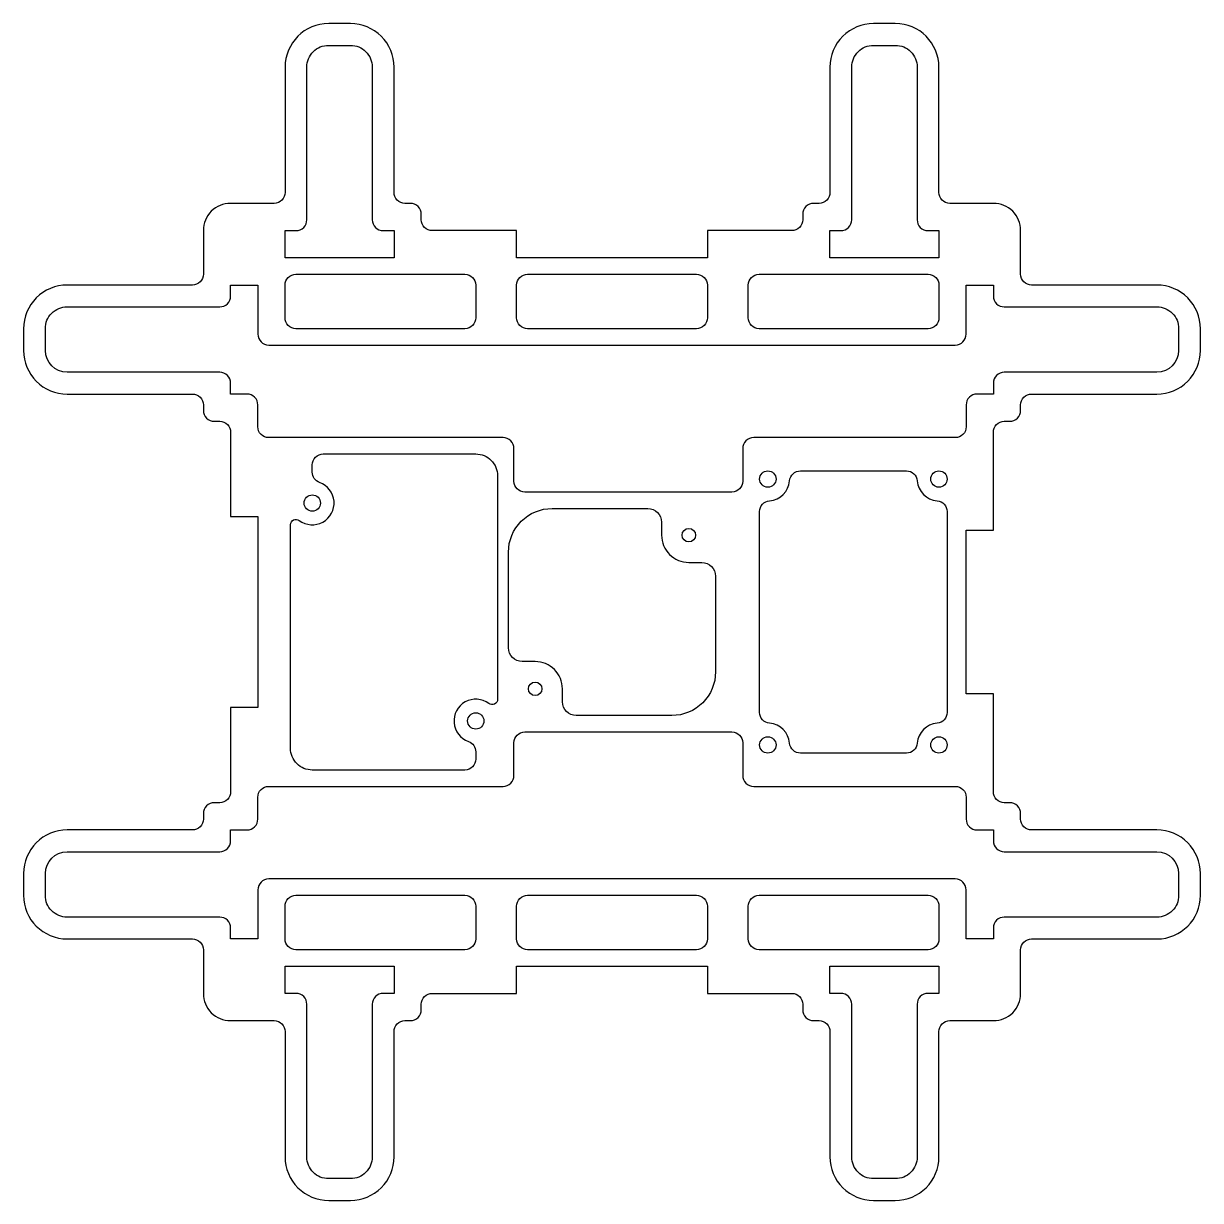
# Model space of a CAD drawing. Header units: millimetres. Extents: x -91 to 126, y -173 to 43.
import ezdxf

# ---------------------------------------------------------------- set-up
doc = ezdxf.new("R2010")
doc.units = ezdxf.units.MM

msp = doc.modelspace()

# ---------------------------------------------------------------- linework, layer by layer
for points in [[(89.5, -100, -0.414214), (87.5, -98), (87.5, -80), (82.5, -80), (82.5, -50), (87.5, -50), (87.5, -32, -0.414214), (89.5, -30), (90.5, -30, 0.414214), (92.5, -28), (92.5, -27, -0.414214), (94.5, -25), (117.5, -25, 0.414214), (125.5, -17), (125.5, -13, 0.414214), (117.5, -5), (94.5, -5, -0.414214), (92.5, -3), (92.5, 5, 0.414214), (87.5, 10), (79.5, 10, -0.414214), (77.5, 12), (77.5, 35, 0.414187), (69.5, 43), (65.5, 43, 0.414214), (57.5, 35), (57.5, 12, -0.414214), (55.5, 10), (54.5, 10, 0.414214), (52.5, 8), (52.5, 7, -0.414214), (50.5, 5), (35, 5), (35, 0), (0, 0), (0, 5), (-15.5, 5, -0.414214), (-17.5, 7), (-17.5, 8, 0.414214), (-19.5, 10), (-20.5, 10, -0.414214), (-22.5, 12), (-22.5, 35, 0.414214), (-30.5, 43), (-34.5, 43, 0.414187), (-42.5, 35), (-42.5, 12, -0.414214), (-44.5, 10), (-52.5, 10, 0.414214), (-57.5, 5), (-57.5, -3, -0.414214), (-59.5, -5), (-82.5, -5, 0.414214), (-90.5, -13), (-90.5, -17, 0.414214), (-82.5, -25), (-59.5, -25, -0.414214), (-57.5, -27), (-57.5, -28, 0.414214), (-55.5, -30), (-54.5, -30, -0.414214), (-52.5, -32), (-52.5, -47.5), (-47.5, -47.5), (-47.5, -82.5), (-52.5, -82.5), (-52.5, -98, -0.414214), (-54.5, -100), (-55.5, -100, 0.414214), (-57.5, -102), (-57.5, -103, -0.414214), (-59.5, -105), (-82.5, -105, 0.414214), (-90.5, -113), (-90.5, -117, 0.414213), (-82.5, -125), (-59.5, -125, -0.414214), (-57.5, -127), (-57.5, -135, 0.414214), (-52.5, -140), (-44.5, -140, -0.414214), (-42.5, -142), (-42.5, -165, 0.414214), (-34.5, -173), (-30.5, -173, 0.414214), (-22.5, -165), (-22.5, -142, -0.414214), (-20.5, -140), (-19.5, -140, 0.414214), (-17.5, -138), (-17.5, -137, -0.414214), (-15.5, -135), (0, -135), (0, -130), (35, -130), (35, -135), (50.5, -135, -0.414213), (52.5, -137), (52.5, -138, 0.414214), (54.5, -140), (55.5, -140, -0.414214), (57.5, -142), (57.5, -165, 0.414214), (65.5, -173), (69.5, -173, 0.414259), (77.5, -165), (77.5, -142, -0.414214), (79.5, -140), (87.5, -140, 0.414214), (92.5, -135), (92.5, -127, -0.414214), (94.5, -125), (117.51, -125, 0.413898), (125.5, -117), (125.5, -113, 0.414214), (117.5, -105), (94.5, -105, -0.414214), (92.5, -103), (92.5, -102, 0.414213), (90.5, -100)], [(-34.5, 39), (-30.5, 39, -0.414214), (-26.5, 35), (-26.5, 7, 0.414214), (-24.5, 5), (-22.5, 5), (-22.5, 0), (-42.5, 0), (-42.5, 5), (-40.5, 5, 0.414236), (-38.5, 7), (-38.5, 35, -0.414236)], [(57.5, 0), (57.5, 5), (59.5, 5, 0.414214), (61.5, 7), (61.5, 35, -0.414214), (65.5, 39), (69.5, 39, -0.414236), (73.5, 35), (73.5, 7, 0.414236), (75.5, 5), (77.5, 5), (77.5, 0)], [(-42.5, -11), (-42.5, -5, -0.414214), (-40.5, -3), (-9.5, -3, -0.414214), (-7.5, -5), (-7.5, -11, -0.414214), (-9.5, -13), (-40.5, -13, -0.414214)], [(0, -11), (0, -5, -0.414214), (2, -3), (33, -3, -0.414214), (35, -5), (35, -11, -0.414214), (33, -13), (2, -13, -0.414214)], [(75.5, -3, -0.414214), (77.5, -5), (77.5, -11, -0.414214), (75.5, -13), (44.5, -13, -0.414214), (42.5, -11), (42.5, -5, -0.414214), (44.5, -3)], [(17.5, -16), (80.5, -16, 0.414213), (82.5, -14), (82.5, -5), (87.5, -5), (87.5, -7, 0.414214), (89.5, -9), (117.5, -9, -0.41422), (121.5, -13), (121.5, -17, -0.414209), (117.5, -21), (89.5, -21, 0.414214), (87.5, -23), (87.5, -25), (84.5, -25, 0.414214), (82.5, -27), (82.5, -31, -0.414214), (80.5, -33), (43.5, -33, 0.414214), (41.5, -35), (41.5, -41, -0.414214), (39.5, -43), (1.5, -43, -0.414214), (-0.5, -41), (-0.5, -35, 0.414214), (-2.5, -33), (-45.5, -33, -0.414214), (-47.5, -31), (-47.5, -27, 0.414214), (-49.5, -25), (-52.5, -25), (-52.5, -23, 0.414214), (-54.5, -21), (-82.5, -21, -0.414209), (-86.5, -17), (-86.5, -13, -0.41422), (-82.5, -9), (-54.5, -9, 0.414214), (-52.5, -7), (-52.5, -5), (-47.5, -5), (-47.5, -14, 0.414213), (-45.5, -16)], [(-37.5, -38, -0.414214), (-35.5, -36), (-7.5, -36, -0.414214), (-3.5, -40), (-3.5, -81, -0.618034), (-5.1, -81.8, 1.164648), (-8.83, -88.77, -0.317837), (-7.5, -90.66), (-7.5, -92, -0.414214), (-9.5, -94), (-37.5, -94, -0.414214), (-41.5, -90), (-41.5, -49, -0.618034), (-39.9, -48.2, 1.164648), (-36.17, -41.23, -0.317837), (-37.5, -39.34)], [(52.08, -90.9, -0.389983), (50.09, -89.07, 0.366144), (46.43, -85.41, -0.389983), (44.6, -83.42), (44.6, -46.58, -0.389983), (46.43, -44.59, 0.366144), (50.09, -40.93, -0.389983), (52.08, -39.1), (71.52, -39.1, -0.389983), (73.51, -40.93, 0.366144), (77.17, -44.59, -0.389983), (79, -46.58), (79, -83.42, -0.389983), (77.17, -85.41, 0.366144), (73.51, -89.07, -0.389983), (71.52, -90.9)], [(8.4, -81.5), (8.4, -79.1, 0.414214), (3.4, -74.1), (1, -74.1, -0.414214), (-1.5, -71.6), (-1.5, -54, -0.414214), (6.5, -46), (24.1, -46, -0.414214), (26.6, -48.5), (26.6, -50.9, 0.414214), (31.6, -55.9), (34, -55.9, -0.414214), (36.5, -58.4), (36.5, -76, -0.414214), (28.5, -84), (10.9, -84, -0.414214)], [(41.5, -89), (41.5, -95, 0.414214), (43.5, -97), (80.5, -97, -0.414214), (82.5, -99), (82.5, -103, 0.414214), (84.5, -105), (87.5, -105), (87.5, -107, 0.414214), (89.5, -109), (117.5, -109, -0.414209), (121.5, -113), (121.5, -117, -0.41422), (117.5, -121), (89.5, -121, 0.414214), (87.5, -123), (87.5, -125), (82.5, -125), (82.5, -116, 0.414213), (80.5, -114), (17.5, -114), (-45.5, -114, 0.414213), (-47.5, -116), (-47.5, -125), (-52.5, -125), (-52.5, -123, 0.414214), (-54.5, -121), (-82.5, -121, -0.41422), (-86.5, -117), (-86.5, -113, -0.414209), (-82.5, -109), (-54.5, -109, 0.414214), (-52.5, -107), (-52.5, -105), (-49.5, -105, 0.414214), (-47.5, -103), (-47.5, -99, -0.414214), (-45.5, -97), (-2.5, -97, 0.414214), (-0.5, -95), (-0.5, -89, -0.414214), (1.5, -87), (39.5, -87, -0.414214)], [(-40.5, -127, -0.414214), (-42.5, -125), (-42.5, -119, -0.414214), (-40.5, -117), (-9.5, -117, -0.414214), (-7.5, -119), (-7.5, -125, -0.414214), (-9.5, -127)], [(2, -127, -0.414214), (0, -125), (0, -119, -0.414214), (2, -117), (33, -117, -0.414214), (35, -119), (35, -125, -0.414214), (33, -127)], [(77.5, -119), (77.5, -125, -0.414214), (75.5, -127), (44.5, -127, -0.414214), (42.5, -125), (42.5, -119, -0.414214), (44.5, -117), (75.5, -117, -0.414214)], [(-40.5, -135), (-42.5, -135), (-42.5, -130), (-22.5, -130), (-22.5, -135), (-24.5, -135, 0.414214), (-26.5, -137), (-26.5, -165, -0.414214), (-30.5, -169), (-34.5, -169, -0.414236), (-38.5, -165), (-38.5, -137, 0.414236)], [(69.5, -169), (65.5, -169, -0.414214), (61.5, -165), (61.5, -137, 0.414214), (59.5, -135), (57.5, -135), (57.5, -130), (77.5, -130), (77.5, -135), (75.5, -135, 0.414236), (73.5, -137), (73.5, -165, -0.414236)]]:
    msp.add_lwpolyline(points, format="xyb", close=True)
for centre, radius in [((46.1, -40.6), 1.5), ((77.5, -40.6), 1.5), ((-37.5, -45), 1.5), ((31.6, -50.9), 1.25), ((3.4, -79.1), 1.25), ((-7.5, -85), 1.5), ((46.1, -89.4), 1.5), ((77.5, -89.4), 1.5)]:
    msp.add_circle(centre, radius)

doc.saveas('drawing.dxf')
